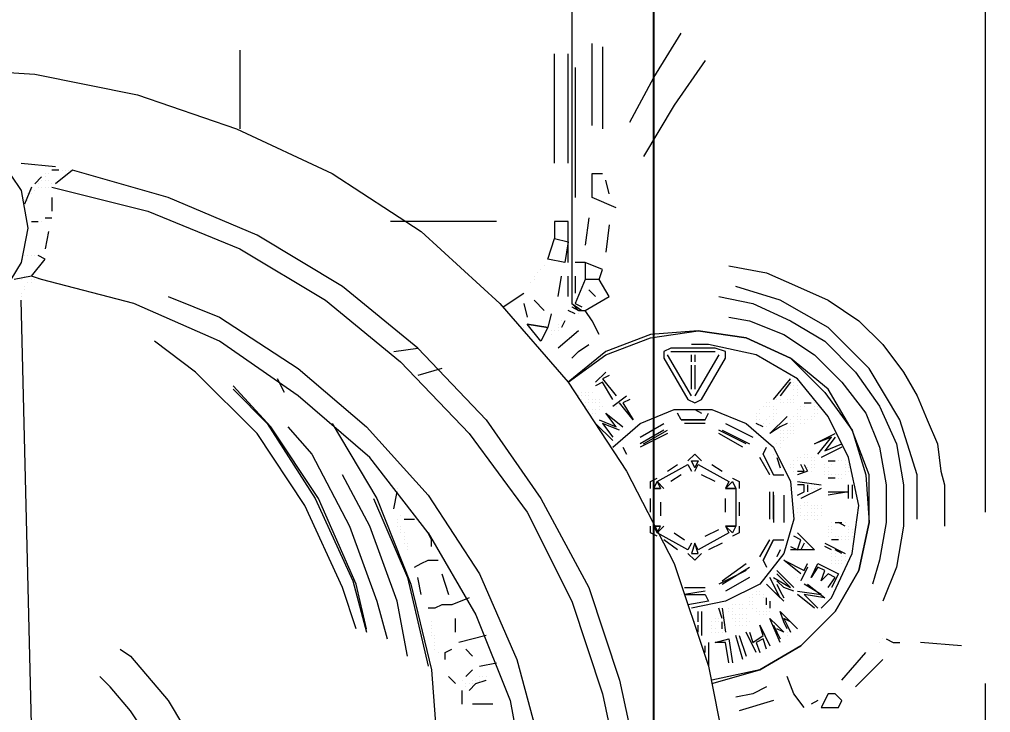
# Model space of a CAD drawing. Header units: millimetres. Extents: x 3426 to 5580, y 1375 to 2906.
# Drawn here: x 4728.8 to 4849, y 2642.7 to 2728.4 of the extents above; entities that cross this region are included whole.
import ezdxf

# ---------------------------------------------------------------- set-up
doc = ezdxf.new("R2010")
doc.units = ezdxf.units.MM
doc.layers.add('IA-DIBUJO', color=3, linetype='Continuous')
doc.layers.add('IA-DIM', color=7, linetype='Continuous')
doc.styles.add('ING-AMB', font='romans.shx', dxfattribs={"width": 0.75, "oblique": 15})
doc.dimstyles.new('ING-AMB 4', dxfattribs={"dimscale": 4, "dimtxt": 3, "dimasz": 2.5, "dimexe": 1, "dimexo": 1, "dimgap": 1, "dimtad": 1, "dimdec": 0, "dimzin": 0, "dimdsep": 46, "dimtxsty": 'ING-AMB', "dimcen": 0.1, "dimclrd": 7, "dimclre": 7, "dimclrt": 2, "dimadec": 0, "dimazin": 0, "dimtfac": 1, "dimtdec": 0, "dimtmove": 0, "dimatfit": 0, "dimfxl": 1.25, "dimtolj": 1, "dimtzin": 0, "dimarcsym": 1})

# ---------------------------------------------------------------- blocks, each defined once
blk = doc.blocks.new('*D24')
at = {"layer": 'Defpoints', "color": 0, "transparency": 16777216}
for p in [(4717.56, 2863.28), (4717.56, 2534.76), (4807.31, 2496.88)]:
    blk.add_point(p, dxfattribs=at)
at = {"layer": 'IA-DIM', "color": 7, "lineweight": -2, "transparency": 16777216}
for p, q in [((4717.56, 2538.76), (4717.56, 2867.28)), ((4807.31, 2500.88), (4807.31, 2867.28)), ((4797.31, 2863.28), (4727.56, 2863.28))]:
    blk.add_line(p, q, dxfattribs=at)
at = {"layer": 'IA-DIM', "color": 7, "transparency": 16777216}
for points in [[(4727.56, 2864.95), (4727.56, 2861.61), (4717.56, 2863.28)], [(4797.31, 2864.95), (4797.31, 2861.61), (4807.31, 2863.28)]]:
    blk.add_solid(points, dxfattribs=at)
at = {"layer": 'IA-DIM', "color": 2, "transparency": 16777216, "insert": (4762.44, 2873.28), "char_height": 12, "attachment_point": 5, "style": 'ING-AMB'}
blk.add_mtext('\\A1;90', dxfattribs=at)
blk = doc.blocks.new('*D27')
at = {"layer": 'Defpoints', "color": 0, "transparency": 16777216}
for p in [(4988.92, 2887.94), (4988.92, 2787.28), (4525.37, 2692.88)]:
    blk.add_point(p, dxfattribs=at)
at = {"layer": 'IA-DIM', "color": 7, "lineweight": -2, "transparency": 16777216}
for p, q in [((4525.37, 2696.88), (4525.37, 2891.94)), ((4988.92, 2791.28), (4988.92, 2891.94)), ((4535.37, 2887.94), (4978.92, 2887.94))]:
    blk.add_line(p, q, dxfattribs=at)
at = {"layer": 'IA-DIM', "color": 7, "transparency": 16777216}
for points in [[(4535.37, 2889.61), (4535.37, 2886.28), (4525.37, 2887.94)], [(4978.92, 2889.61), (4978.92, 2886.28), (4988.92, 2887.94)]]:
    blk.add_solid(points, dxfattribs=at)
at = {"layer": 'IA-DIM', "color": 2, "transparency": 16777216, "insert": (4757.15, 2897.94), "char_height": 12, "attachment_point": 5, "style": 'ING-AMB'}
blk.add_mtext('\\A1;502', dxfattribs=at)

msp = doc.modelspace()

# ---------------------------------------------------------------- linework, layer by layer
at = {"layer": 'IA-DIBUJO', "color": 8, "lineweight": 18}
for points in [[(4800.96, 2770.77), (4798.84, 2772.04), (4797.15, 2772.04), (4797.15, 2762.73), (4797.15, 2730.98), (4797.15, 2698.38), (4797.15, 2693.3), (4798.42, 2692.45)], [(4848.37, 2667.48), (4848.37, 2733.94)], [(4804.35, 2715.74), (4807.31, 2721.24), (4810.7, 2726.74)], [(4756.09, 2724.63), (4756.09, 2714.89)], [(4799.69, 2715.31), (4799.69, 2725.47)], [(4800.96, 2725.05), (4800.96, 2714.89)], [(4795.03, 2710.66), (4795.03, 2724.2)], [(4796.73, 2710.66), (4796.73, 2724.2)], [(4813.66, 2723.36), (4809.85, 2717.85), (4806.04, 2711.5)], [(4630.78, 2672.56), (4637.98, 2683.56), (4646.87, 2693.3), (4656.6, 2702.19), (4667.61, 2709.39), (4679.04, 2714.89), (4691.74, 2719.12), (4704.44, 2721.66), (4717.56, 2722.51), (4730.69, 2721.66), (4743.39, 2719.12), (4755.66, 2714.89), (4767.52, 2709.39), (4778.52, 2702.19), (4788.26, 2693.3), (4796.73, 2683.56), (4803.92, 2672.56), (4809.85, 2661.13), (4814.08, 2648.43)], [(4797.57, 2722.51), (4797.57, 2706.42)], [(4728.99, 2710.66), (4733.23, 2710.23)], [(4731.53, 2708.96), (4730.69, 2708.12)], [(4731.96, 2709.39), (4731.96, 2709.39)], [(4731.96, 2708.96), (4731.96, 2708.96)], [(4732.38, 2709.39), (4732.38, 2709.39)], [(4733.65, 2709.81), (4732.8, 2709.81)], [(4775.14, 2687.37), (4778.1, 2687.8), (4768.79, 2695.42), (4758.2, 2701.77), (4747.2, 2706.42), (4735.34, 2709.81), (4733.23, 2708.12)], [(4734.07, 2709.81), (4734.07, 2709.81)], [(4734.5, 2709.81), (4734.5, 2709.81)], [(4734.92, 2709.81), (4734.92, 2709.81)], [(4735.34, 2709.81), (4735.34, 2709.81)], [(4802.65, 2705.15), (4799.69, 2706.42), (4799.69, 2709.39), (4800.96, 2709.39)], [(4730.26, 2707.69), (4729.42, 2705.58)], [(4730.26, 2707.69), (4730.26, 2707.69)], [(4730.69, 2708.12), (4730.69, 2708.12)], [(4730.69, 2708.12), (4730.69, 2708.12)], [(4731.11, 2708.12), (4731.11, 2708.12)], [(4731.11, 2707.69), (4731.11, 2707.69)], [(4731.53, 2708.54), (4731.53, 2708.54)], [(4731.53, 2707.69), (4731.53, 2707.69)], [(4731.96, 2708.54), (4731.96, 2708.54)], [(4731.96, 2707.69), (4731.96, 2707.69)], [(4732.38, 2708.54), (4732.38, 2708.54)], [(4732.38, 2707.69), (4732.38, 2707.69)], [(4732.8, 2708.12), (4732.8, 2708.12)], [(4732.8, 2707.69), (4732.8, 2707.69)], [(4732.8, 2707.69), (4744.66, 2704.73), (4756.09, 2700.07), (4766.67, 2693.72), (4775.98, 2686.1), (4784.45, 2677.21), (4791.65, 2667.48), (4797.15, 2656.47), (4800.96, 2645.04), (4803.5, 2633.19), (4803.92, 2620.91), (4803.08, 2608.63), (4800.11, 2596.78), (4795.46, 2585.77)], [(4733.23, 2708.12), (4733.23, 2708.12)], [(4801.81, 2706.85), (4801.38, 2708.54)], [(4729.84, 2706.85), (4729.84, 2706.85)], [(4729.84, 2706.42), (4729.84, 2706.42)], [(4729.84, 2706.42), (4729.84, 2706.42)], [(4729.84, 2706.42), (4729.84, 2706.42)], [(4730.26, 2707.27), (4730.26, 2707.27)], [(4730.26, 2706.85), (4730.26, 2706.85)], [(4730.69, 2707.27), (4730.69, 2707.27)], [(4732.8, 2706.42), (4732.8, 2704.73)], [(4729.42, 2706), (4729.42, 2706)], [(4729.84, 2706), (4729.84, 2706)], [(4729.84, 2703.04), (4729.84, 2703.04)], [(4730.26, 2703.46), (4731.11, 2703.46)], [(4731.53, 2703.46), (4731.53, 2703.46)], [(4731.96, 2703.88), (4732.8, 2703.88)], [(4787.84, 2703.46), (4774.71, 2703.46)], [(4796.73, 2698.38), (4796.73, 2700.92), (4796.73, 2703.46), (4795.03, 2703.46), (4795.03, 2701.34), (4796.73, 2700.92), (4796.3, 2698.38), (4794.19, 2698.8), (4795.03, 2701.34)], [(4799.27, 2703.88), (4798.84, 2700.5)], [(4801.81, 2703.04), (4801.38, 2699.65)], [(4732.38, 2702.19), (4731.96, 2700.07)], [(4729.42, 2699.23), (4729.42, 2699.23)], [(4729.84, 2699.23), (4729.84, 2699.23)], [(4779.79, 2663.24), (4779.79, 2664.09), (4779.37, 2664.94), (4772.17, 2674.25), (4763.28, 2681.87), (4753.55, 2688.64), (4742.96, 2693.3), (4731.53, 2696.26), (4730.26, 2696.69), (4731.96, 2698.8), (4731.11, 2699.23)], [(4730.26, 2699.23), (4730.26, 2699.23)], [(4730.69, 2699.23), (4730.69, 2699.23)], [(4728.99, 2698.8), (4728.99, 2698.8)], [(4793.76, 2697.96), (4793.76, 2697.96)], [(4796.73, 2698.38), (4796.73, 2698.38)], [(4796.73, 2698.38), (4796.73, 2698.38)], [(4797.57, 2698.38), (4797.57, 2698.38)], [(4800.54, 2696.26), (4800.96, 2697.53), (4798.84, 2698.38), (4797.57, 2698.38)], [(4798.84, 2698.38), (4798.84, 2696.26), (4797.57, 2693.3), (4798.42, 2692.88)], [(4816.62, 2697.96), (4821.28, 2697.11), (4825.09, 2695.42), (4828.9, 2693.72), (4832.71, 2691.18), (4835.67, 2688.22), (4838.21, 2684.83), (4839.91, 2681.87), (4841.18, 2678.91), (4842.45, 2675.94), (4842.87, 2672.56), (4843.29, 2670.86), (4843.29, 2669.17), (4843.29, 2667.48), (4843.29, 2665.78)], [(4730.26, 2696.69), (4728.15, 2696.26)], [(4729.42, 2696.69), (4729.42, 2696.69)], [(4792.49, 2696.69), (4792.49, 2696.69)], [(4792.92, 2697.11), (4792.92, 2697.11)], [(4793.34, 2697.53), (4793.34, 2697.53)], [(4795.46, 2694.15), (4795.88, 2696.69)], [(4796.73, 2694.15), (4796.73, 2696.69)], [(4797.57, 2696.69), (4797.57, 2694.57)], [(4728.99, 2696.26), (4728.99, 2696.26)], [(4729.84, 2695.84), (4729.84, 2695.84)], [(4730.26, 2696.26), (4730.26, 2696.26)], [(4730.26, 2695.84), (4730.26, 2695.84)], [(4730.69, 2696.26), (4730.69, 2696.26)], [(4731.11, 2696.26), (4731.11, 2696.26)], [(4731.53, 2696.26), (4731.53, 2696.26)], [(4731.53, 2696.26), (4731.53, 2696.26)], [(4792.07, 2695.84), (4792.07, 2695.84)], [(4792.49, 2696.26), (4792.49, 2696.26)], [(4798, 2692.45), (4798.84, 2692.45), (4801.81, 2694.15), (4800.54, 2696.26), (4798.84, 2696.26)], [(4728.99, 2694.57), (4728.99, 2694.57)], [(4729.42, 2695.42), (4729.42, 2695.42)], [(4729.42, 2694.99), (4729.42, 2694.99)], [(4788.68, 2692.88), (4791.22, 2694.57)], [(4800.11, 2694.15), (4799.27, 2694.99)], [(4799.27, 2694.99), (4799.27, 2694.99)], [(4839.91, 2666.63), (4839.91, 2672.13), (4837.79, 2678.91), (4833.98, 2685.26), (4828.9, 2690.34), (4822.97, 2693.72), (4817.47, 2695.42)], [(4728.99, 2694.15), (4728.99, 2694.15)], [(4730.26, 2641.23), (4728.99, 2693.72)], [(4728.99, 2693.72), (4728.99, 2693.72)], [(4728.99, 2693.72), (4728.99, 2693.72)], [(4747.2, 2694.15), (4753.55, 2691.61), (4763.28, 2685.26), (4771.75, 2678.06), (4779.37, 2669.59), (4785.72, 2659.86), (4790.38, 2649.27), (4793.34, 2638.27), (4795.03, 2626.84), (4794.61, 2615.41), (4792.92, 2603.98), (4789.53, 2593.39)], [(4791.22, 2693.3), (4791.65, 2691.61)], [(4792.49, 2693.72), (4793.76, 2692.45)], [(4797.15, 2692.88), (4798, 2692.45), (4797.15, 2693.3)], [(4797.57, 2693.3), (4797.57, 2693.3)], [(4815.35, 2694.15), (4819.59, 2693.3), (4824.24, 2691.18), (4828.48, 2688.64), (4832.29, 2684.83), (4835.25, 2680.6), (4837.37, 2675.94), (4838.21, 2670.86), (4838.21, 2665.78), (4837.37, 2660.7), (4835.67, 2656.47)], [(4794.61, 2692.03), (4794.19, 2690.34), (4791.65, 2690.76), (4794.19, 2690.34), (4793.34, 2688.64), (4791.65, 2690.76)], [(4796.73, 2692.45), (4796.73, 2692.45)], [(4797.57, 2692.03), (4796.73, 2692.45)], [(4797.15, 2692.88), (4797.15, 2692.88)], [(4798, 2692.45), (4798, 2692.45)], [(4798, 2692.03), (4798, 2692.03)], [(4798.42, 2692.45), (4798.42, 2692.45)], [(4798.42, 2692.45), (4798.42, 2692.45)], [(4798.84, 2692.45), (4798.84, 2692.45)], [(4798.84, 2692.45), (4798.84, 2692.45)], [(4800.54, 2689.49), (4799.69, 2691.18), (4798.84, 2692.45)], [(4791.65, 2690.76), (4791.65, 2690.76)], [(4791.65, 2690.76), (4791.65, 2690.76)], [(4795.46, 2690.76), (4795.46, 2690.76)], [(4795.88, 2691.18), (4795.88, 2691.18)], [(4796.3, 2691.18), (4795.88, 2690.34)], [(4816.62, 2691.61), (4819.16, 2691.18), (4823.4, 2689.49), (4827.21, 2686.95), (4830.59, 2683.56), (4833.56, 2679.75), (4835.25, 2675.52), (4836.1, 2670.86), (4836.1, 2666.21), (4835.25, 2661.55), (4834.4, 2658.59)], [(4791.22, 2690.34), (4791.22, 2690.34)], [(4794.19, 2690.34), (4794.19, 2690.34)], [(4794.61, 2689.91), (4794.61, 2689.91)], [(4794.61, 2689.49), (4794.61, 2689.49)], [(4795.03, 2689.91), (4795.03, 2689.91)], [(4795.03, 2689.91), (4795.03, 2689.91)], [(4795.46, 2690.34), (4795.46, 2690.34)], [(4795.46, 2690.34), (4795.46, 2690.34)], [(4795.46, 2689.91), (4795.46, 2689.91)], [(4795.46, 2689.91), (4795.46, 2689.91)], [(4798, 2689.91), (4795.46, 2687.8)], [(4795.88, 2690.34), (4795.88, 2690.34)], [(4814.51, 2646.31), (4820.43, 2648), (4825.51, 2650.97), (4829.75, 2655.2), (4832.71, 2660.28), (4833.98, 2666.21), (4833.98, 2672.13), (4831.86, 2677.64), (4828.9, 2682.72), (4824.24, 2686.53), (4818.74, 2689.07), (4812.81, 2689.91), (4806.89, 2689.49), (4801.38, 2687.37), (4796.73, 2683.56), (4801.38, 2686.95), (4806.89, 2689.07), (4812.81, 2689.91), (4818.74, 2689.07), (4824.24, 2686.53), (4828.48, 2682.29), (4831.86, 2677.64), (4833.56, 2672.13), (4833.98, 2666.21), (4832.71, 2660.28), (4829.75, 2655.2), (4825.51, 2650.97), (4820.43, 2648), (4814.51, 2646.73)], [(4770.48, 2653.08), (4768.79, 2658.16), (4764.13, 2668.32), (4758.2, 2677.21), (4750.58, 2684.83), (4745.5, 2688.64)], [(4793.34, 2688.64), (4793.34, 2688.64)], [(4778.1, 2687.8), (4786.57, 2678.91), (4793.34, 2669.17), (4799.27, 2658.16), (4803.08, 2646.73), (4805.62, 2634.88), (4806.46, 2622.6), (4805.62, 2610.75), (4803.08, 2598.47), (4799.27, 2587.04)], [(4797.15, 2686.53), (4798, 2687.37), (4799.27, 2688.22)], [(4809.43, 2687.37), (4814.93, 2687.37)], [(4828.05, 2655.62), (4829.32, 2656.89), (4831.86, 2662.4), (4832.71, 2668.32), (4831.44, 2674.25), (4828.9, 2679.33), (4825.09, 2683.99), (4820.01, 2686.95), (4814.08, 2688.22), (4811.97, 2688.22)], [(4811.97, 2681.87), (4809, 2686.95)], [(4809, 2686.95), (4809, 2686.95)], [(4811.97, 2686.95), (4811.97, 2686.95)], [(4811.97, 2686.1), (4811.97, 2686.95)], [(4812.39, 2686.95), (4812.39, 2686.1)], [(4815.35, 2686.95), (4812.39, 2681.87)], [(4781.06, 2685.26), (4778.1, 2684.41)], [(4800.11, 2683.56), (4801.38, 2684.83)], [(4801.38, 2684.83), (4801.38, 2684.83)], [(4811.97, 2685.68), (4811.97, 2685.68)], [(4811.97, 2682.72), (4811.97, 2683.56), (4811.97, 2685.68)], [(4812.39, 2685.68), (4812.39, 2683.56), (4812.39, 2682.72)], [(4761.59, 2682.29), (4760.74, 2683.99)], [(4802.23, 2681.45), (4800.96, 2683.56), (4800.11, 2683.14)], [(4801.81, 2684.41), (4800.96, 2683.99), (4802.65, 2681.87)], [(4822.13, 2681.45), (4824.24, 2683.99)], [(4824.24, 2683.56), (4822.97, 2681.87)], [(4824.24, 2683.99), (4824.24, 2683.99)], [(4824.67, 2683.56), (4824.67, 2683.56)], [(4771.75, 2653.08), (4770.48, 2658.59), (4765.82, 2669.17), (4759.9, 2678.06), (4755.24, 2683.14)], [(4755.24, 2682.72), (4759.47, 2678.48), (4765.4, 2669.17), (4770.06, 2659.01), (4771.75, 2652.66)], [(4762.01, 2682.72), (4762.01, 2682.72)], [(4798.42, 2682.29), (4798.42, 2682.29)], [(4798.84, 2682.29), (4798.84, 2682.29)], [(4798.84, 2682.29), (4798.84, 2682.29)], [(4799.27, 2682.29), (4799.27, 2682.29)], [(4799.27, 2682.29), (4799.27, 2682.29)], [(4799.69, 2682.29), (4799.69, 2682.29)], [(4800.11, 2683.14), (4800.11, 2683.14)], [(4824.24, 2683.14), (4824.24, 2683.14)], [(4824.67, 2683.14), (4824.67, 2683.14)], [(4824.67, 2683.14), (4824.67, 2683.14)], [(4824.67, 2682.72), (4824.67, 2682.72)], [(4825.09, 2683.14), (4825.09, 2683.14)], [(4825.09, 2682.72), (4825.09, 2682.72)], [(4825.09, 2682.72), (4825.09, 2682.72)], [(4825.09, 2682.29), (4825.09, 2682.29)], [(4825.09, 2682.29), (4825.09, 2682.29)], [(4798, 2681.87), (4798, 2681.87)], [(4798.42, 2681.87), (4798.42, 2681.87)], [(4798.42, 2681.45), (4798.42, 2681.45)], [(4798.84, 2681.87), (4798.84, 2681.87)], [(4799.27, 2681.87), (4799.27, 2681.87)], [(4799.27, 2681.45), (4799.27, 2681.45)], [(4799.69, 2681.45), (4799.69, 2681.45)], [(4800.11, 2681.45), (4800.11, 2681.45)], [(4800.54, 2681.45), (4800.54, 2681.45)], [(4802.23, 2680.6), (4803.92, 2681.87)], [(4802.65, 2681.87), (4802.65, 2681.87)], [(4804.35, 2681.45), (4803.5, 2681.02), (4804.77, 2678.91), (4803.08, 2681.02)], [(4803.92, 2681.87), (4803.92, 2681.87)], [(4812.39, 2681.87), (4812.39, 2681.87)], [(4822.55, 2681.45), (4822.55, 2681.45)], [(4822.97, 2681.87), (4822.97, 2681.87)], [(4822.97, 2681.45), (4822.97, 2681.45)], [(4823.82, 2681.45), (4823.82, 2681.45)], [(4824.24, 2681.45), (4824.24, 2681.45)], [(4824.67, 2681.87), (4824.67, 2681.87)], [(4824.67, 2681.45), (4824.67, 2681.45)], [(4825.09, 2681.87), (4825.09, 2681.87)], [(4798.42, 2681.02), (4798.42, 2681.02)], [(4798.84, 2681.02), (4798.84, 2681.02)], [(4798.84, 2680.6), (4798.84, 2680.6)], [(4799.27, 2681.02), (4799.27, 2681.02)], [(4799.27, 2680.18), (4799.27, 2680.18)], [(4799.69, 2681.02), (4799.69, 2681.02)], [(4799.69, 2680.18), (4799.69, 2680.18)], [(4800.11, 2681.02), (4800.11, 2681.02)], [(4800.11, 2680.18), (4800.11, 2680.18)], [(4800.54, 2681.02), (4800.54, 2681.02)], [(4800.54, 2681.02), (4800.54, 2681.02)], [(4800.54, 2680.6), (4800.54, 2680.6)], [(4800.54, 2680.6), (4800.54, 2680.6)], [(4800.54, 2680.18), (4800.54, 2680.18)], [(4800.96, 2680.6), (4800.96, 2680.6)], [(4802.23, 2675.52), (4805.62, 2678.48), (4809.85, 2680.18), (4814.51, 2680.18), (4818.74, 2678.48), (4822.13, 2675.52), (4824.24, 2671.29), (4824.67, 2666.63), (4823.4, 2662.4), (4820.43, 2658.59), (4816.2, 2656.47), (4811.97, 2655.62)], [(4802.65, 2680.6), (4802.65, 2680.6)], [(4803.08, 2681.02), (4803.08, 2681.02)], [(4811.54, 2680.18), (4812.39, 2680.18), (4813.24, 2679.75)], [(4820.43, 2680.18), (4820.43, 2680.18)], [(4820.43, 2680.18), (4820.43, 2680.18)], [(4820.86, 2680.6), (4820.86, 2680.6)], [(4820.86, 2680.6), (4820.86, 2680.6)], [(4821.28, 2681.02), (4821.28, 2681.02)], [(4821.28, 2680.6), (4821.28, 2680.6)], [(4821.7, 2681.02), (4821.7, 2681.02)], [(4821.7, 2680.6), (4821.7, 2680.6)], [(4822.13, 2680.6), (4822.13, 2680.6)], [(4822.13, 2680.18), (4822.13, 2680.18)], [(4822.55, 2680.18), (4822.55, 2680.18)], [(4822.97, 2681.02), (4822.97, 2681.02)], [(4823.4, 2681.02), (4823.4, 2681.02)], [(4823.4, 2681.02), (4823.4, 2681.02)], [(4823.82, 2681.02), (4823.82, 2681.02)], [(4823.82, 2681.02), (4823.82, 2681.02)], [(4824.24, 2681.02), (4824.24, 2681.02)], [(4824.67, 2681.02), (4824.67, 2681.02)], [(4825.09, 2680.18), (4825.09, 2680.18)], [(4825.51, 2680.6), (4825.51, 2680.6)], [(4825.51, 2680.6), (4825.51, 2680.6)], [(4825.51, 2680.18), (4825.51, 2680.18)], [(4825.94, 2681.02), (4826.78, 2681.02)], [(4825.94, 2680.6), (4825.94, 2680.6)], [(4826.36, 2681.02), (4826.36, 2681.02)], [(4826.78, 2681.02), (4826.78, 2681.02)], [(4827.21, 2681.02), (4827.21, 2681.02)], [(4827.21, 2680.6), (4827.21, 2680.6)], [(4827.21, 2680.18), (4827.21, 2680.18)], [(4827.63, 2680.6), (4827.63, 2680.6)], [(4827.63, 2680.18), (4827.63, 2680.18)], [(4799.69, 2679.75), (4799.69, 2679.75)], [(4800.11, 2679.75), (4800.11, 2679.75)], [(4800.54, 2678.91), (4802.65, 2678.06), (4801.38, 2679.75), (4803.5, 2678.06)], [(4801.38, 2679.75), (4801.38, 2679.75)], [(4804.77, 2678.91), (4804.77, 2678.91)], [(4810.7, 2678.91), (4810.27, 2679.75)], [(4810.7, 2678.91), (4810.7, 2678.91)], [(4810.7, 2678.91), (4810.7, 2678.91)], [(4813.66, 2678.91), (4814.08, 2679.75)], [(4813.66, 2678.91), (4813.66, 2678.91)], [(4813.66, 2678.91), (4813.66, 2678.91)], [(4820.01, 2679.75), (4820.01, 2679.75)], [(4820.01, 2679.33), (4820.01, 2679.33)], [(4820.01, 2679.33), (4820.01, 2679.33)], [(4820.01, 2678.91), (4820.01, 2678.91)], [(4820.01, 2678.91), (4820.01, 2678.91)], [(4820.43, 2679.75), (4820.43, 2679.75)], [(4820.43, 2678.91), (4820.43, 2678.91)], [(4821.28, 2678.91), (4821.28, 2678.91)], [(4823.82, 2678.48), (4822.97, 2678.06), (4821.7, 2677.21), (4823.82, 2679.33)], [(4821.7, 2679.33), (4821.7, 2679.33)], [(4822.13, 2679.75), (4822.13, 2679.75)], [(4822.13, 2679.33), (4822.13, 2679.33)], [(4822.13, 2679.33), (4822.13, 2679.33)], [(4822.13, 2678.91), (4822.13, 2678.91)], [(4822.55, 2679.75), (4822.55, 2679.75)], [(4823.82, 2679.33), (4823.82, 2679.33)], [(4824.24, 2678.91), (4824.24, 2678.91)], [(4824.67, 2679.33), (4824.67, 2679.33)], [(4825.09, 2679.75), (4825.09, 2679.75)], [(4825.09, 2679.75), (4825.09, 2679.75)], [(4825.09, 2679.33), (4825.09, 2679.33)], [(4825.09, 2678.91), (4825.09, 2678.91)], [(4825.51, 2679.33), (4825.51, 2679.33)], [(4825.51, 2678.91), (4825.51, 2678.91)], [(4825.94, 2678.91), (4825.94, 2678.91)], [(4826.36, 2678.91), (4826.36, 2678.91)], [(4826.36, 2678.91), (4826.36, 2678.91)], [(4826.78, 2679.33), (4826.78, 2679.33)], [(4826.78, 2678.91), (4826.78, 2678.91)], [(4827.21, 2679.75), (4827.21, 2679.75)], [(4827.21, 2679.33), (4827.21, 2679.33)], [(4827.21, 2679.33), (4827.21, 2679.33)], [(4827.63, 2679.75), (4827.63, 2679.75)], [(4762.01, 2678.06), (4764.98, 2674.67), (4769.63, 2665.78), (4773.02, 2656.47), (4774.29, 2651.81)], [(4767.52, 2678.48), (4773.02, 2669.17), (4777.25, 2658.59), (4779.79, 2648), (4780.64, 2637)], [(4802.23, 2676.37), (4800.11, 2678.48)], [(4800.11, 2678.48), (4800.11, 2678.48)], [(4803.08, 2677.64), (4800.96, 2678.48), (4802.23, 2676.79)], [(4803.5, 2678.06), (4803.5, 2678.06)], [(4805.62, 2676.79), (4808.58, 2678.48)], [(4808.58, 2677.64), (4805.62, 2675.94)], [(4806.04, 2675.94), (4809, 2677.64)], [(4813.66, 2678.48), (4811.12, 2678.48)], [(4818.74, 2675.94), (4815.35, 2677.64)], [(4815.78, 2677.64), (4819.16, 2675.94)], [(4816.2, 2678.48), (4819.59, 2676.79)], [(4820.86, 2678.06), (4820.01, 2678.48)], [(4820.01, 2678.48), (4820.01, 2678.48)], [(4820.86, 2678.48), (4820.86, 2678.48)], [(4821.28, 2678.06), (4821.28, 2678.06)], [(4821.7, 2678.48), (4821.7, 2678.48)], [(4822.97, 2678.06), (4822.97, 2678.06)], [(4822.97, 2677.64), (4822.97, 2677.64)], [(4823.4, 2677.64), (4823.4, 2677.64)], [(4823.82, 2677.64), (4823.82, 2677.64)], [(4824.24, 2678.48), (4824.24, 2678.48)], [(4824.24, 2678.06), (4824.24, 2678.06)], [(4824.24, 2677.64), (4824.24, 2677.64)], [(4824.67, 2678.48), (4824.67, 2678.48)], [(4824.67, 2678.06), (4824.67, 2678.06)], [(4824.67, 2677.64), (4824.67, 2677.64)], [(4825.51, 2678.48), (4825.51, 2678.48)], [(4825.94, 2678.48), (4825.94, 2678.48)], [(4802.23, 2676.79), (4802.23, 2676.79)], [(4809, 2677.21), (4805.62, 2675.52)], [(4818.32, 2675.52), (4815.35, 2677.21)], [(4821.7, 2677.21), (4821.7, 2677.21)], [(4822.97, 2677.21), (4822.97, 2677.21)], [(4822.97, 2676.79), (4822.97, 2676.79)], [(4822.97, 2676.37), (4822.97, 2676.37)], [(4823.4, 2677.21), (4823.4, 2677.21)], [(4823.4, 2677.21), (4823.4, 2677.21)], [(4823.4, 2676.79), (4823.4, 2676.79)], [(4823.4, 2676.37), (4823.4, 2676.37)], [(4823.82, 2677.21), (4823.82, 2677.21)], [(4823.82, 2677.21), (4823.82, 2677.21)], [(4823.82, 2677.21), (4823.82, 2677.21)], [(4823.82, 2677.21), (4823.82, 2677.21)], [(4823.82, 2676.79), (4823.82, 2676.79)], [(4824.24, 2677.21), (4824.24, 2677.21)], [(4824.24, 2677.21), (4824.24, 2677.21)], [(4824.67, 2677.21), (4824.67, 2677.21)], [(4827.63, 2674.67), (4829.32, 2676.79), (4827.21, 2675.94), (4829.75, 2677.21)], [(4829.75, 2676.79), (4828.48, 2675.1), (4830.59, 2675.94)], [(4829.75, 2677.21), (4829.75, 2677.21)], [(4803.5, 2675.52), (4803.92, 2674.67)], [(4820.86, 2674.67), (4821.28, 2675.52)], [(4822.55, 2675.94), (4822.55, 2675.94)], [(4822.97, 2675.94), (4822.97, 2675.94)], [(4822.97, 2675.52), (4822.97, 2675.52)], [(4827.21, 2675.94), (4827.21, 2675.94)], [(4830.59, 2675.52), (4828.05, 2674.25)], [(4830.59, 2675.94), (4830.59, 2675.94)], [(4803.92, 2674.67), (4803.92, 2674.67)], [(4803.92, 2674.67), (4803.92, 2674.67)], [(4811.54, 2673.83), (4812.39, 2674.67), (4813.24, 2673.83)], [(4821.7, 2672.13), (4820.43, 2674.25)], [(4820.43, 2674.25), (4820.43, 2674.25)], [(4820.86, 2674.67), (4820.86, 2674.67)], [(4822.13, 2674.67), (4822.13, 2674.67)], [(4822.55, 2674.25), (4822.97, 2672.98)], [(4825.09, 2674.25), (4825.09, 2674.25)], [(4825.51, 2674.25), (4825.51, 2674.25)], [(4825.51, 2674.25), (4825.51, 2674.25)], [(4825.94, 2674.67), (4825.94, 2674.67)], [(4825.94, 2674.25), (4825.94, 2674.25)], [(4826.36, 2674.67), (4826.36, 2674.67)], [(4826.36, 2674.25), (4826.36, 2674.25)], [(4826.78, 2674.25), (4826.78, 2674.25)], [(4826.78, 2674.25), (4826.78, 2674.25)], [(4827.21, 2674.25), (4827.21, 2674.25)], [(4828.05, 2674.25), (4828.05, 2674.25)], [(4811.97, 2663.67), (4811.54, 2662.82), (4807.73, 2664.94), (4807.31, 2665.78), (4807.31, 2670.44), (4807.73, 2671.29), (4811.54, 2673.4), (4811.97, 2672.56)], [(4809, 2672.56), (4810.27, 2673.4)], [(4811.54, 2673.4), (4811.54, 2673.4)], [(4811.97, 2673.83), (4811.97, 2673.83)], [(4811.97, 2673.83), (4811.97, 2673.83)], [(4812.39, 2672.56), (4812.81, 2673.4), (4816.62, 2671.29), (4816.2, 2670.44), (4817.47, 2670.44), (4816.2, 2670.44), (4817.05, 2671.29), (4817.47, 2670.44), (4817.47, 2665.78), (4817.05, 2664.94), (4816.2, 2665.78), (4817.47, 2665.78), (4816.2, 2665.78), (4816.62, 2664.94), (4812.81, 2662.82), (4812.39, 2663.67), (4811.97, 2662.4), (4812.81, 2662.4), (4812.39, 2663.67)], [(4812.39, 2672.98), (4812.39, 2672.98)], [(4812.81, 2673.83), (4812.81, 2673.83)], [(4812.81, 2673.4), (4812.81, 2673.4)], [(4813.24, 2673.83), (4813.24, 2673.83)], [(4814.51, 2673.4), (4815.78, 2672.56)], [(4824.24, 2673.4), (4824.24, 2673.4)], [(4824.24, 2672.98), (4824.24, 2672.98)], [(4824.67, 2673.83), (4824.67, 2673.83)], [(4824.67, 2673.83), (4824.67, 2673.83)], [(4824.67, 2673.4), (4824.67, 2673.4)], [(4824.67, 2672.98), (4824.67, 2672.98)], [(4824.67, 2672.98), (4824.67, 2672.98)], [(4825.09, 2673.83), (4825.09, 2673.83)], [(4825.09, 2672.56), (4825.94, 2672.56), (4825.51, 2673.4)], [(4825.94, 2673.4), (4826.36, 2672.56), (4825.09, 2672.13)], [(4825.51, 2673.4), (4825.51, 2673.4)], [(4826.36, 2672.98), (4826.36, 2672.98)], [(4826.78, 2673.83), (4826.78, 2673.83)], [(4826.78, 2673.4), (4826.78, 2673.4)], [(4826.78, 2672.98), (4826.78, 2672.98)], [(4826.78, 2672.98), (4826.78, 2672.98)], [(4827.21, 2673.83), (4827.21, 2673.83)], [(4827.21, 2673.4), (4827.21, 2673.4)], [(4827.21, 2672.98), (4827.21, 2672.98)], [(4828.48, 2673.4), (4828.48, 2673.4)], [(4828.48, 2672.98), (4828.48, 2672.98)], [(4828.9, 2673.83), (4829.75, 2673.83)], [(4828.9, 2672.98), (4828.9, 2672.98)], [(4829.32, 2673.4), (4829.32, 2673.4)], [(4829.75, 2673.83), (4829.75, 2673.83)], [(4829.75, 2673.83), (4829.75, 2673.83)], [(4830.17, 2673.83), (4830.17, 2673.83)], [(4830.17, 2673.83), (4830.17, 2673.83)], [(4830.59, 2673.83), (4830.59, 2673.83)], [(4830.59, 2673.83), (4830.59, 2673.83)], [(4831.02, 2673.83), (4831.02, 2673.83)], [(4831.02, 2673.4), (4831.02, 2673.4)], [(4831.02, 2672.98), (4831.02, 2672.98)], [(4831.44, 2673.4), (4831.44, 2673.4)], [(4831.44, 2672.98), (4831.44, 2672.98)], [(4776.83, 2649.7), (4775.56, 2656.47), (4772.17, 2665.78), (4768.79, 2672.13)], [(4806.89, 2670.44), (4806.89, 2671.29), (4807.73, 2671.71)], [(4810.7, 2672.13), (4809.43, 2671.29)], [(4812.39, 2672.56), (4812.39, 2672.56)], [(4814.93, 2671.29), (4813.24, 2672.13)], [(4817.05, 2671.71), (4817.05, 2671.71)], [(4817.05, 2671.71), (4817.05, 2671.71)], [(4817.05, 2671.71), (4817.89, 2671.29), (4817.89, 2670.44)], [(4821.7, 2672.13), (4821.7, 2672.13)], [(4822.13, 2672.13), (4822.13, 2672.13)], [(4822.13, 2672.13), (4823.4, 2672.13)], [(4824.67, 2672.56), (4824.67, 2672.56)], [(4824.67, 2672.56), (4824.67, 2672.56)], [(4825.09, 2672.13), (4825.09, 2672.13)], [(4826.78, 2672.56), (4826.78, 2672.56)], [(4828.48, 2672.56), (4828.48, 2672.56)], [(4828.48, 2672.13), (4828.48, 2672.13)], [(4828.9, 2672.56), (4828.9, 2672.56)], [(4828.9, 2672.13), (4828.9, 2672.13)], [(4829.75, 2671.71), (4828.9, 2671.71)], [(4829.32, 2672.13), (4829.32, 2672.13)], [(4829.75, 2672.13), (4829.75, 2672.13)], [(4830.17, 2672.13), (4830.17, 2672.13)], [(4830.17, 2671.71), (4830.17, 2671.71)], [(4830.59, 2672.13), (4830.59, 2672.13)], [(4830.59, 2671.71), (4830.59, 2671.71)], [(4831.02, 2672.56), (4831.02, 2672.56)], [(4831.02, 2672.13), (4831.02, 2672.13)], [(4831.44, 2672.56), (4831.44, 2672.56)], [(4775.56, 2670.44), (4775.56, 2670.44)], [(4808.58, 2670.44), (4807.73, 2671.29), (4808.16, 2670.44), (4807.31, 2670.44), (4808.16, 2670.44)], [(4807.31, 2670.44), (4807.31, 2670.44)], [(4807.31, 2670.44), (4807.31, 2670.44)], [(4807.73, 2671.29), (4807.73, 2671.29)], [(4807.73, 2671.29), (4807.73, 2671.29)], [(4807.73, 2671.29), (4807.73, 2671.29)], [(4808.16, 2670.44), (4808.16, 2670.44)], [(4808.58, 2670.44), (4808.58, 2670.44)], [(4816.2, 2670.44), (4816.2, 2670.44)], [(4817.05, 2671.29), (4817.05, 2671.29)], [(4817.47, 2670.44), (4817.47, 2670.44)], [(4817.89, 2670.44), (4817.89, 2670.44)], [(4817.89, 2670.44), (4817.89, 2670.44)], [(4825.09, 2671.29), (4828.05, 2670.86)], [(4825.09, 2670.86), (4825.09, 2670.86)], [(4825.09, 2669.59), (4825.94, 2670.02), (4825.94, 2670.86), (4825.09, 2670.86)], [(4828.05, 2670.44), (4825.51, 2669.17)], [(4826.36, 2670.86), (4826.36, 2670.02)], [(4826.78, 2670.86), (4826.78, 2670.86)], [(4826.78, 2670.44), (4826.78, 2670.44)], [(4827.21, 2670.86), (4827.21, 2670.86)], [(4827.21, 2670.44), (4827.21, 2670.44)], [(4827.63, 2670.86), (4827.63, 2670.86)], [(4827.63, 2670.44), (4827.63, 2670.44)], [(4828.05, 2670.86), (4828.05, 2670.86)], [(4828.9, 2670.02), (4831.44, 2670.02), (4831.44, 2670.86)], [(4831.86, 2670.86), (4831.86, 2669.17)], [(4772.6, 2669.17), (4776.83, 2659.43), (4779.37, 2648.43)], [(4775.14, 2667.9), (4775.56, 2670.02)], [(4806.89, 2667.48), (4806.89, 2669.17)], [(4816.2, 2667.48), (4816.2, 2669.17)], [(4821.7, 2666.63), (4821.7, 2670.02)], [(4822.13, 2666.63), (4822.13, 2670.02)], [(4822.13, 2669.59), (4822.13, 2666.21)], [(4823.4, 2669.59), (4823.4, 2666.21)], [(4825.51, 2669.17), (4825.51, 2669.17)], [(4826.36, 2670.02), (4826.36, 2670.02)], [(4831.44, 2669.17), (4831.44, 2670.02), (4828.9, 2669.59)], [(4828.9, 2669.59), (4828.9, 2669.59)], [(4808.16, 2668.75), (4808.16, 2667.05)], [(4817.89, 2668.75), (4817.89, 2667.05)], [(4825.09, 2667.9), (4825.09, 2667.9)], [(4825.51, 2668.32), (4825.51, 2668.32)], [(4825.51, 2667.9), (4825.51, 2667.9)], [(4825.94, 2668.75), (4825.94, 2668.75)], [(4825.94, 2668.32), (4825.94, 2668.32)], [(4826.36, 2668.75), (4826.36, 2668.75)], [(4826.36, 2668.32), (4826.36, 2668.32)], [(4826.78, 2668.32), (4826.78, 2668.32)], [(4826.78, 2667.9), (4826.78, 2667.9)], [(4827.21, 2668.32), (4827.21, 2668.32)], [(4827.21, 2668.32), (4827.21, 2668.32)], [(4827.21, 2667.9), (4827.21, 2667.9)], [(4827.63, 2668.32), (4827.63, 2668.32)], [(4827.63, 2668.32), (4827.63, 2668.32)], [(4827.63, 2667.9), (4827.63, 2667.9)], [(4828.05, 2668.32), (4828.05, 2668.32)], [(4828.05, 2667.9), (4828.05, 2667.9)], [(4828.05, 2667.9), (4828.05, 2667.9)], [(4775.56, 2666.63), (4775.56, 2666.63)], [(4775.98, 2667.05), (4775.98, 2667.05)], [(4776.41, 2666.63), (4777.68, 2666.63)], [(4825.09, 2667.48), (4825.09, 2667.48)], [(4825.51, 2667.48), (4825.51, 2667.48)], [(4825.51, 2667.05), (4825.51, 2667.05)], [(4825.51, 2667.05), (4825.51, 2667.05)], [(4825.94, 2667.05), (4825.94, 2667.05)], [(4825.94, 2666.63), (4825.94, 2666.63)], [(4826.36, 2667.48), (4826.36, 2667.48)], [(4826.36, 2667.05), (4826.36, 2667.05)], [(4826.36, 2667.05), (4826.36, 2667.05)], [(4826.36, 2666.63), (4826.36, 2666.63)], [(4826.78, 2667.48), (4826.78, 2667.48)], [(4826.78, 2667.05), (4826.78, 2667.05)], [(4827.21, 2667.48), (4827.21, 2667.48)], [(4827.21, 2667.05), (4827.21, 2667.05)], [(4827.21, 2666.63), (4827.21, 2666.63)], [(4827.63, 2667.05), (4827.63, 2667.05)], [(4827.63, 2667.05), (4827.63, 2667.05)], [(4827.63, 2666.63), (4827.63, 2666.63)], [(4828.05, 2667.48), (4828.05, 2667.48)], [(4828.05, 2667.48), (4828.05, 2667.48)], [(4828.05, 2667.05), (4828.05, 2667.05)], [(4775.56, 2666.21), (4775.56, 2666.21)], [(4775.56, 2665.78), (4775.56, 2665.78)], [(4775.98, 2665.78), (4775.98, 2665.78)], [(4807.73, 2664.51), (4806.89, 2664.94), (4806.89, 2665.78)], [(4808.58, 2665.78), (4807.73, 2664.94), (4808.16, 2665.78), (4807.31, 2665.78), (4808.16, 2665.78)], [(4807.31, 2665.78), (4807.31, 2665.78)], [(4807.31, 2665.78), (4807.31, 2665.78)], [(4808.16, 2665.78), (4808.16, 2665.78)], [(4816.2, 2665.78), (4816.2, 2665.78)], [(4817.89, 2665.78), (4817.89, 2664.94), (4817.05, 2664.51)], [(4817.47, 2665.78), (4817.47, 2665.78)], [(4817.89, 2665.78), (4817.89, 2665.78)], [(4817.89, 2665.78), (4817.89, 2665.78)], [(4828.9, 2665.78), (4828.9, 2665.78)], [(4829.32, 2666.21), (4829.32, 2666.21)], [(4829.32, 2665.78), (4829.32, 2665.78)], [(4829.75, 2666.21), (4830.59, 2666.21)], [(4829.75, 2666.21), (4829.75, 2666.21)], [(4830.17, 2666.21), (4830.17, 2666.21)], [(4831.02, 2665.78), (4830.17, 2666.21)], [(4830.59, 2666.21), (4830.59, 2666.21)], [(4831.02, 2666.21), (4831.02, 2666.21)], [(4831.44, 2665.78), (4831.44, 2665.78)], [(4831.44, 2665.78), (4831.44, 2665.78)], [(4779.37, 2664.94), (4785.3, 2654.78), (4789.53, 2644.19), (4791.65, 2632.76), (4792.49, 2620.91), (4791.22, 2609.48), (4788.26, 2598.05), (4786.57, 2596.78), (4784.45, 2596.78), (4740, 2624.72)], [(4775.98, 2665.36), (4775.98, 2665.36)], [(4775.98, 2664.94), (4775.98, 2664.94)], [(4776.41, 2664.94), (4776.41, 2664.94)], [(4776.41, 2664.51), (4776.41, 2664.51)], [(4807.73, 2664.94), (4807.73, 2664.94)], [(4807.73, 2664.94), (4807.73, 2664.94)], [(4807.73, 2664.94), (4807.73, 2664.94)], [(4809.85, 2664.94), (4811.12, 2664.09)], [(4813.66, 2664.51), (4815.35, 2665.36)], [(4816.62, 2664.94), (4816.62, 2664.94)], [(4817.05, 2664.51), (4817.05, 2664.51)], [(4817.05, 2664.51), (4817.05, 2664.51)], [(4825.09, 2664.94), (4827.21, 2662.82), (4824.24, 2662.82)], [(4824.24, 2663.24), (4825.09, 2662.82), (4825.51, 2664.09), (4824.67, 2664.51)], [(4824.67, 2664.51), (4824.67, 2664.51)], [(4828.9, 2665.36), (4828.9, 2665.36)], [(4828.9, 2664.94), (4828.9, 2664.94)], [(4828.9, 2664.51), (4828.9, 2664.51)], [(4829.32, 2665.36), (4829.32, 2665.36)], [(4829.32, 2664.94), (4829.32, 2664.94)], [(4829.75, 2664.51), (4829.75, 2664.51)], [(4830.17, 2664.51), (4830.17, 2664.51)], [(4830.59, 2664.51), (4830.59, 2664.51)], [(4831.02, 2664.51), (4831.02, 2664.51)], [(4831.44, 2665.36), (4831.44, 2665.36)], [(4831.44, 2664.94), (4831.44, 2664.94)], [(4831.44, 2664.51), (4831.44, 2664.51)], [(4831.44, 2664.51), (4831.44, 2664.51)], [(4831.86, 2665.36), (4831.86, 2665.36)], [(4831.86, 2664.94), (4831.86, 2664.94)], [(4831.86, 2664.51), (4831.86, 2664.51)], [(4776.41, 2664.09), (4776.41, 2664.09)], [(4776.41, 2663.67), (4776.41, 2663.67)], [(4776.83, 2663.67), (4776.83, 2663.67)], [(4776.83, 2663.24), (4776.83, 2663.24)], [(4810.27, 2662.82), (4808.58, 2664.09)], [(4811.97, 2663.67), (4811.97, 2663.67)], [(4812.39, 2663.67), (4812.39, 2663.67)], [(4815.78, 2663.67), (4814.08, 2662.82)], [(4820.43, 2661.97), (4821.7, 2664.09)], [(4821.7, 2664.09), (4821.7, 2664.09)], [(4822.13, 2664.09), (4822.13, 2664.09)], [(4822.13, 2664.09), (4823.4, 2664.09)], [(4825.94, 2663.67), (4825.51, 2662.82)], [(4826.36, 2663.67), (4826.36, 2663.67)], [(4826.36, 2663.24), (4826.36, 2663.24)], [(4826.78, 2663.24), (4826.78, 2663.24)], [(4828.48, 2663.67), (4831.02, 2662.4)], [(4828.48, 2663.24), (4828.48, 2663.24)], [(4829.32, 2662.82), (4828.48, 2663.24)], [(4830.17, 2664.09), (4829.32, 2664.09)], [(4830.59, 2664.09), (4830.59, 2664.09)], [(4831.02, 2664.09), (4831.02, 2664.09)], [(4831.44, 2664.09), (4831.44, 2664.09)], [(4776.83, 2662.82), (4776.83, 2662.82)], [(4811.54, 2662.82), (4811.54, 2662.82)], [(4811.54, 2662.82), (4811.54, 2662.82)], [(4811.54, 2662.4), (4811.54, 2662.4)], [(4813.24, 2662.4), (4812.39, 2661.55), (4811.54, 2662.4)], [(4812.81, 2662.4), (4812.81, 2662.4)], [(4813.24, 2662.4), (4813.24, 2662.4)], [(4813.24, 2662.4), (4813.24, 2662.4)], [(4820.43, 2661.97), (4820.43, 2661.97)], [(4822.97, 2662.82), (4822.55, 2661.97)], [(4822.55, 2661.97), (4822.55, 2661.97)], [(4825.51, 2662.82), (4825.51, 2662.82)], [(4825.94, 2662.82), (4825.94, 2662.82)], [(4826.36, 2662.82), (4826.36, 2662.82)], [(4826.78, 2662.82), (4826.78, 2662.82)], [(4827.21, 2662.82), (4827.21, 2662.82)], [(4829.32, 2662.4), (4829.32, 2662.4)], [(4829.32, 2661.97), (4829.32, 2661.97)], [(4829.75, 2662.82), (4829.75, 2662.82)], [(4830.59, 2662.4), (4829.75, 2662.82)], [(4829.75, 2662.4), (4829.75, 2662.4)], [(4829.75, 2661.97), (4829.75, 2661.97)], [(4830.59, 2661.97), (4830.59, 2661.97)], [(4831.02, 2662.4), (4831.02, 2662.4)], [(4831.02, 2661.97), (4831.02, 2661.97)], [(4777.68, 2660.7), (4778.52, 2661.13), (4779.37, 2661.55), (4780.64, 2661.55)], [(4777.68, 2660.7), (4777.68, 2660.7)], [(4815.78, 2659.01), (4818.74, 2661.13)], [(4815.78, 2658.59), (4819.16, 2660.7)], [(4820.86, 2661.55), (4820.86, 2661.55)], [(4820.86, 2661.55), (4821.28, 2660.7)], [(4823.4, 2661.55), (4823.4, 2661.55)], [(4825.51, 2659.86), (4823.4, 2661.55), (4825.94, 2660.28), (4826.36, 2661.13)], [(4826.36, 2660.7), (4825.51, 2659.01)], [(4826.36, 2661.13), (4826.36, 2661.13)], [(4828.9, 2658.16), (4829.75, 2659.43), (4828.9, 2659.86), (4828.05, 2659.01), (4828.48, 2660.28), (4827.63, 2660.7), (4826.78, 2659.43), (4827.63, 2661.13), (4830.17, 2659.86), (4829.32, 2658.16)], [(4829.32, 2661.55), (4829.32, 2661.55)], [(4829.32, 2661.13), (4829.32, 2661.13)], [(4829.75, 2661.55), (4829.75, 2661.55)], [(4829.75, 2661.13), (4829.75, 2661.13)], [(4830.17, 2661.55), (4830.17, 2661.55)], [(4830.17, 2661.13), (4830.17, 2661.13)], [(4830.59, 2661.55), (4830.59, 2661.55)], [(4830.59, 2661.55), (4830.59, 2661.55)], [(4830.59, 2661.13), (4830.59, 2661.13)], [(4830.59, 2661.13), (4830.59, 2661.13)], [(4831.02, 2661.55), (4831.02, 2661.55)], [(4778.52, 2657.32), (4778.1, 2659.43)], [(4781.06, 2659.86), (4781.91, 2657.32)], [(4818.74, 2660.28), (4815.35, 2658.59)], [(4819.16, 2659.43), (4816.2, 2657.74)], [(4823.4, 2656.47), (4821.28, 2658.59), (4822.97, 2656.89), (4821.7, 2659.43)], [(4821.7, 2659.43), (4821.7, 2659.43)], [(4822.13, 2659.43), (4824.24, 2658.16), (4822.55, 2659.86)], [(4822.55, 2660.28), (4824.67, 2658.16)], [(4822.55, 2659.86), (4822.55, 2659.86)], [(4825.09, 2659.43), (4825.09, 2659.43)], [(4826.78, 2659.43), (4826.78, 2659.43)], [(4821.28, 2658.59), (4821.28, 2658.59)], [(4822.13, 2659.01), (4822.13, 2659.01)], [(4824.67, 2657.74), (4823.4, 2658.16), (4822.55, 2659.01)], [(4822.55, 2659.01), (4822.55, 2659.01)], [(4822.55, 2658.59), (4822.97, 2657.74), (4823.4, 2656.89)], [(4825.09, 2657.74), (4828.05, 2657.32), (4825.94, 2658.59)], [(4825.51, 2659.01), (4825.51, 2659.01)], [(4825.94, 2658.59), (4825.94, 2658.59)], [(4826.36, 2658.59), (4828.48, 2656.89), (4825.94, 2657.32), (4827.63, 2655.62)], [(4828.05, 2659.01), (4828.05, 2659.01)], [(4810.7, 2657.32), (4810.7, 2657.32)], [(4811.12, 2658.16), (4813.66, 2658.16)], [(4813.66, 2657.74), (4811.12, 2657.32), (4813.66, 2657.32), (4814.08, 2656.47), (4811.54, 2656.05)], [(4813.66, 2658.16), (4813.66, 2658.16)], [(4813.66, 2657.74), (4813.66, 2657.74)], [(4819.59, 2657.32), (4819.59, 2657.32)], [(4820.01, 2657.74), (4820.01, 2657.74)], [(4820.01, 2657.32), (4820.01, 2657.32)], [(4820.43, 2657.74), (4820.43, 2657.74)], [(4820.43, 2657.32), (4820.43, 2657.32)], [(4820.86, 2657.32), (4820.86, 2657.32)], [(4824.67, 2658.16), (4824.67, 2658.16)], [(4827.21, 2655.62), (4825.09, 2657.32)], [(4825.09, 2657.32), (4825.09, 2657.32)], [(4829.32, 2658.16), (4829.32, 2658.16)], [(4784.45, 2656.89), (4782.33, 2656.05), (4781.06, 2656.05), (4780.22, 2655.62), (4779.37, 2655.62)], [(4817.05, 2656.05), (4817.05, 2656.05)], [(4817.47, 2656.05), (4817.47, 2656.05)], [(4817.47, 2656.05), (4817.47, 2656.05)], [(4817.89, 2656.05), (4817.89, 2656.05)], [(4817.89, 2656.05), (4817.89, 2656.05)], [(4818.32, 2656.05), (4818.32, 2656.05)], [(4819.16, 2656.89), (4819.16, 2656.89)], [(4819.16, 2656.47), (4819.16, 2656.47)], [(4819.16, 2656.05), (4819.16, 2656.05)], [(4819.59, 2656.89), (4819.59, 2656.89)], [(4819.59, 2656.47), (4819.59, 2656.47)], [(4819.59, 2656.05), (4819.59, 2656.05)], [(4820.86, 2656.89), (4820.86, 2656.89)], [(4821.28, 2656.89), (4821.28, 2656.89)], [(4821.28, 2656.89), (4821.28, 2656.89)], [(4821.28, 2656.05), (4821.28, 2656.89)], [(4821.7, 2656.47), (4821.7, 2655.62)], [(4823.4, 2656.89), (4823.4, 2656.89)], [(4828.48, 2656.89), (4828.48, 2656.89)], [(4812.81, 2655.2), (4812.81, 2655.2)], [(4812.81, 2653.93), (4812.81, 2655.2)], [(4813.24, 2655.2), (4813.24, 2652.24)], [(4815.35, 2655.62), (4815.35, 2655.62)], [(4815.78, 2654.35), (4815.35, 2655.62)], [(4815.78, 2655.62), (4816.2, 2652.66)], [(4816.62, 2655.62), (4816.62, 2655.62)], [(4816.62, 2655.2), (4816.62, 2655.2)], [(4817.05, 2655.62), (4817.05, 2655.62)], [(4817.05, 2655.2), (4817.05, 2655.2)], [(4817.05, 2654.78), (4817.05, 2654.78)], [(4817.05, 2654.78), (4817.05, 2654.78)], [(4817.47, 2654.78), (4817.47, 2654.78)], [(4817.89, 2655.62), (4817.89, 2655.62)], [(4817.89, 2654.78), (4817.89, 2654.78)], [(4818.32, 2655.62), (4818.32, 2655.62)], [(4818.32, 2654.78), (4818.32, 2654.78)], [(4818.74, 2655.62), (4818.74, 2655.62)], [(4818.74, 2654.78), (4818.74, 2654.78)], [(4819.59, 2655.62), (4819.59, 2655.62)], [(4820.01, 2655.62), (4820.01, 2655.62)], [(4820.01, 2655.2), (4820.01, 2655.2)], [(4820.43, 2655.2), (4820.43, 2655.2)], [(4820.43, 2654.78), (4820.43, 2654.78)], [(4820.86, 2655.2), (4820.86, 2655.2)], [(4820.86, 2654.78), (4820.86, 2654.78)], [(4821.28, 2655.62), (4821.28, 2655.62)], [(4821.28, 2655.2), (4821.28, 2655.2)], [(4821.28, 2654.78), (4821.28, 2654.78)], [(4821.7, 2655.2), (4821.7, 2655.2)], [(4822.97, 2655.2), (4822.97, 2655.2)], [(4823.82, 2653.08), (4823.4, 2653.93), (4822.97, 2655.2), (4825.09, 2653.08), (4824.24, 2653.93), (4823.4, 2654.35), (4823.82, 2653.51), (4824.24, 2652.66)], [(4822.97, 2654.78), (4822.97, 2654.78)], [(4823.4, 2654.78), (4823.4, 2654.78)], [(4827.63, 2655.62), (4827.63, 2655.62)], [(4779.79, 2653.93), (4779.79, 2653.93)], [(4779.79, 2653.51), (4779.79, 2653.51)], [(4782.76, 2652.66), (4782.76, 2654.35)], [(4812.39, 2653.93), (4812.39, 2653.93)], [(4812.81, 2652.66), (4812.81, 2653.51)], [(4814.51, 2653.93), (4814.51, 2653.93)], [(4814.51, 2653.51), (4814.51, 2653.51)], [(4814.51, 2653.51), (4814.51, 2653.51)], [(4814.93, 2654.35), (4814.93, 2654.35)], [(4814.93, 2653.93), (4814.93, 2653.93)], [(4815.35, 2654.35), (4815.35, 2654.35)], [(4815.35, 2653.93), (4815.35, 2653.93)], [(4815.78, 2653.93), (4815.78, 2653.93)], [(4815.78, 2653.08), (4815.78, 2653.93)], [(4817.05, 2654.35), (4817.05, 2654.35)], [(4817.47, 2654.35), (4817.47, 2654.35)], [(4817.47, 2653.93), (4817.47, 2653.93)], [(4817.47, 2653.93), (4817.47, 2653.93)], [(4817.47, 2653.51), (4817.47, 2653.51)], [(4817.89, 2654.35), (4817.89, 2654.35)], [(4817.89, 2653.93), (4817.89, 2653.93)], [(4817.89, 2653.51), (4817.89, 2653.51)], [(4817.89, 2653.51), (4817.89, 2653.51)], [(4818.32, 2654.35), (4818.32, 2654.35)], [(4818.32, 2653.51), (4818.32, 2653.51)], [(4818.32, 2653.51), (4818.32, 2653.51)], [(4818.74, 2654.35), (4818.74, 2654.35)], [(4818.74, 2654.35), (4818.74, 2654.35)], [(4818.74, 2653.93), (4818.74, 2653.93)], [(4818.74, 2653.93), (4818.74, 2653.93)], [(4818.74, 2653.51), (4818.74, 2653.51)], [(4819.16, 2653.93), (4819.16, 2653.93)], [(4819.16, 2652.66), (4819.59, 2651.39), (4820.86, 2652.24), (4820.43, 2653.51), (4821.7, 2650.97)], [(4820.43, 2653.51), (4820.43, 2653.51)], [(4822.97, 2651.39), (4821.7, 2654.35), (4822.55, 2653.51), (4823.4, 2652.66), (4822.55, 2653.08)], [(4821.7, 2654.35), (4821.7, 2654.35)], [(4822.13, 2653.93), (4822.13, 2653.93)], [(4822.13, 2653.51), (4822.13, 2653.51)], [(4822.13, 2653.51), (4822.55, 2652.66), (4822.97, 2651.81)], [(4822.55, 2653.51), (4822.55, 2653.51)], [(4823.4, 2654.35), (4823.4, 2654.35)], [(4823.4, 2654.35), (4823.4, 2654.35)], [(4779.79, 2653.08), (4779.79, 2653.08)], [(4779.79, 2652.66), (4779.79, 2652.66)], [(4779.79, 2652.24), (4779.79, 2652.24)], [(4780.22, 2652.24), (4780.22, 2652.24)], [(4786.57, 2652.24), (4783.18, 2651.39)], [(4814.51, 2653.08), (4814.51, 2653.08)], [(4814.51, 2653.08), (4814.51, 2653.08)], [(4814.51, 2652.66), (4814.51, 2652.66)], [(4814.93, 2653.08), (4814.93, 2653.08)], [(4814.93, 2652.66), (4814.93, 2652.66)], [(4814.93, 2652.66), (4814.93, 2652.66)], [(4815.35, 2652.66), (4815.35, 2652.66)], [(4815.35, 2652.66), (4815.35, 2652.66)], [(4815.78, 2652.66), (4815.78, 2652.66)], [(4816.2, 2652.66), (4816.2, 2652.66)], [(4817.47, 2652.24), (4817.47, 2652.24)], [(4818.32, 2649.27), (4817.47, 2652.24)], [(4817.89, 2652.24), (4818.74, 2649.7)], [(4820.01, 2650.12), (4818.74, 2652.66)], [(4818.74, 2652.66), (4818.74, 2652.66)], [(4822.55, 2653.08), (4822.55, 2653.08)], [(4823.4, 2652.66), (4823.4, 2652.66)], [(4823.82, 2652.66), (4823.82, 2652.66)], [(4823.82, 2652.24), (4823.82, 2652.24)], [(4824.24, 2652.66), (4824.24, 2652.66)], [(4825.09, 2653.08), (4825.09, 2653.08)], [(4780.22, 2651.81), (4780.22, 2651.81)], [(4780.22, 2651.39), (4780.22, 2651.39)], [(4814.08, 2651.39), (4814.08, 2648.43), (4816.62, 2635.73), (4817.47, 2622.6), (4816.62, 2609.48), (4814.08, 2596.78), (4809.85, 2584.5)], [(4816.62, 2648.85), (4816.2, 2651.39), (4814.93, 2651.39), (4816.62, 2651.81), (4817.05, 2648.85)], [(4821.28, 2650.54), (4820.86, 2651.81), (4820.01, 2651.39), (4820.43, 2650.12)], [(4822.97, 2651.81), (4822.97, 2651.81)], [(4835.25, 2651.39), (4835.25, 2651.39)], [(4835.67, 2651.81), (4835.67, 2651.81)], [(4836.1, 2651.81), (4836.94, 2651.39), (4837.79, 2651.39)], [(4845.41, 2650.97), (4840.33, 2651.39)], [(4741.27, 2650.54), (4742.54, 2649.7), (4747.2, 2644.19), (4751.01, 2637.84), (4753.55, 2630.65), (4753.55, 2628.95)], [(4780.22, 2650.97), (4780.22, 2650.97)], [(4780.22, 2650.54), (4780.22, 2650.54)], [(4780.64, 2650.12), (4780.64, 2650.12)], [(4781.49, 2649.27), (4781.49, 2650.12), (4782.33, 2650.54)], [(4784.87, 2649.7), (4784.03, 2650.54)], [(4813.66, 2650.12), (4813.66, 2650.97)], [(4820.43, 2650.12), (4820.43, 2650.12)], [(4821.7, 2650.97), (4821.7, 2650.97)], [(4830.59, 2646.73), (4833.56, 2650.12)], [(4785.72, 2648.43), (4787.84, 2648.85)], [(4813.66, 2649.7), (4813.66, 2649.7)], [(4813.66, 2649.27), (4813.66, 2649.27)], [(4817.05, 2648.85), (4817.05, 2648.85)], [(4818.74, 2649.7), (4818.74, 2649.7)], [(4835.67, 2649.27), (4832.29, 2645.89)], [(4784.03, 2647.16), (4784.87, 2648)], [(4748.47, 2629.8), (4748.47, 2630.65), (4747.2, 2634.03), (4745.93, 2637), (4744.23, 2640.38), (4742.54, 2642.92), (4740, 2645.89), (4738.73, 2647.16)], [(4782.76, 2646.31), (4781.91, 2647.16)], [(4783.6, 2646.73), (4783.6, 2646.73)], [(4784.03, 2646.31), (4784.03, 2646.31)], [(4784.45, 2645.46), (4785.3, 2646.31), (4786.57, 2646.73)], [(4784.45, 2646.31), (4784.45, 2646.31)], [(4784.87, 2646.73), (4784.87, 2646.73)], [(4784.87, 2646.31), (4784.87, 2646.31)], [(4785.3, 2646.73), (4785.3, 2646.73)], [(4785.72, 2647.16), (4785.72, 2647.16)], [(4785.72, 2646.73), (4785.72, 2646.73)], [(4786.14, 2647.16), (4786.14, 2647.16)], [(4786.57, 2647.16), (4786.57, 2647.16)], [(4786.57, 2646.73), (4786.57, 2646.73)], [(4825.94, 2643.35), (4824.67, 2645.04), (4823.82, 2647.16)], [(4848.37, 2637.42), (4848.37, 2646.31)], [(4783.6, 2643.77), (4783.6, 2645.46)], [(4784.03, 2645.89), (4784.03, 2645.89)], [(4821.28, 2645.89), (4819.59, 2645.04), (4817.47, 2644.62)], [(4822.13, 2644.19), (4817.89, 2642.92)], [(4827.63, 2644.19), (4826.78, 2643.77)], [(4787.41, 2643.77), (4785.72, 2643.77), (4784.87, 2643.77)]]:
    msp.add_lwpolyline(points, dxfattribs=at)
for points in [[(4729.84, 2702.61), (4728.99, 2698.38), (4726.45, 2694.15), (4723.07, 2691.61), (4718.83, 2690.34), (4714.18, 2690.76), (4709.94, 2692.88), (4706.98, 2696.26), (4705.29, 2700.5), (4705.29, 2704.73), (4706.98, 2709.39), (4709.94, 2712.35), (4714.18, 2714.47), (4718.83, 2714.89), (4723.07, 2713.62), (4726.45, 2711.08), (4728.99, 2707.27)], [(4811.54, 2681.45), (4812.39, 2681.02), (4813.24, 2681.45), (4816.2, 2686.53), (4816.2, 2687.37), (4814.93, 2687.8), (4809.43, 2687.8), (4808.58, 2687.37), (4808.58, 2686.53)], [(4813.66, 2678.91), (4810.7, 2678.91)], [(4822.13, 2672.13), (4820.86, 2674.67)], [(4811.97, 2673.83), (4812.81, 2673.83), (4812.39, 2672.98)], [(4820.86, 2661.55), (4822.13, 2664.09)], [(4830.17, 2643.35), (4830.59, 2644.19), (4829.75, 2645.04), (4828.9, 2645.04), (4828.05, 2643.35)]]:
    msp.add_lwpolyline(points, close=True, dxfattribs=at)

# ---------------------------------------------------------------- dimensions: what is measured, and where the dimension line sits
at = {"layer": 'IA-DIM'}
dim = msp.add_linear_dim(base=(4988.92, 2887.94), p1=(4525.37, 2692.88), p2=(4988.92, 2787.28), text='502', dimstyle='ING-AMB 4', override={"dimpost": '\\X'}, dxfattribs=at)
dim.commit()
dim.dimension.update_dxf_attribs({"geometry": '*D27', "text_midpoint": (4757.15, 2897.94)})
dim = msp.add_linear_dim(base=(4717.56, 2863.28), p1=(4807.31, 2496.88), p2=(4717.56, 2534.76), dimstyle='ING-AMB 4', override={"dimpost": '\\X'}, dxfattribs=at)
dim.commit()
dim.dimension.update_dxf_attribs({"geometry": '*D24', "text_midpoint": (4762.44, 2873.28)})

doc.saveas('drawing.dxf')
